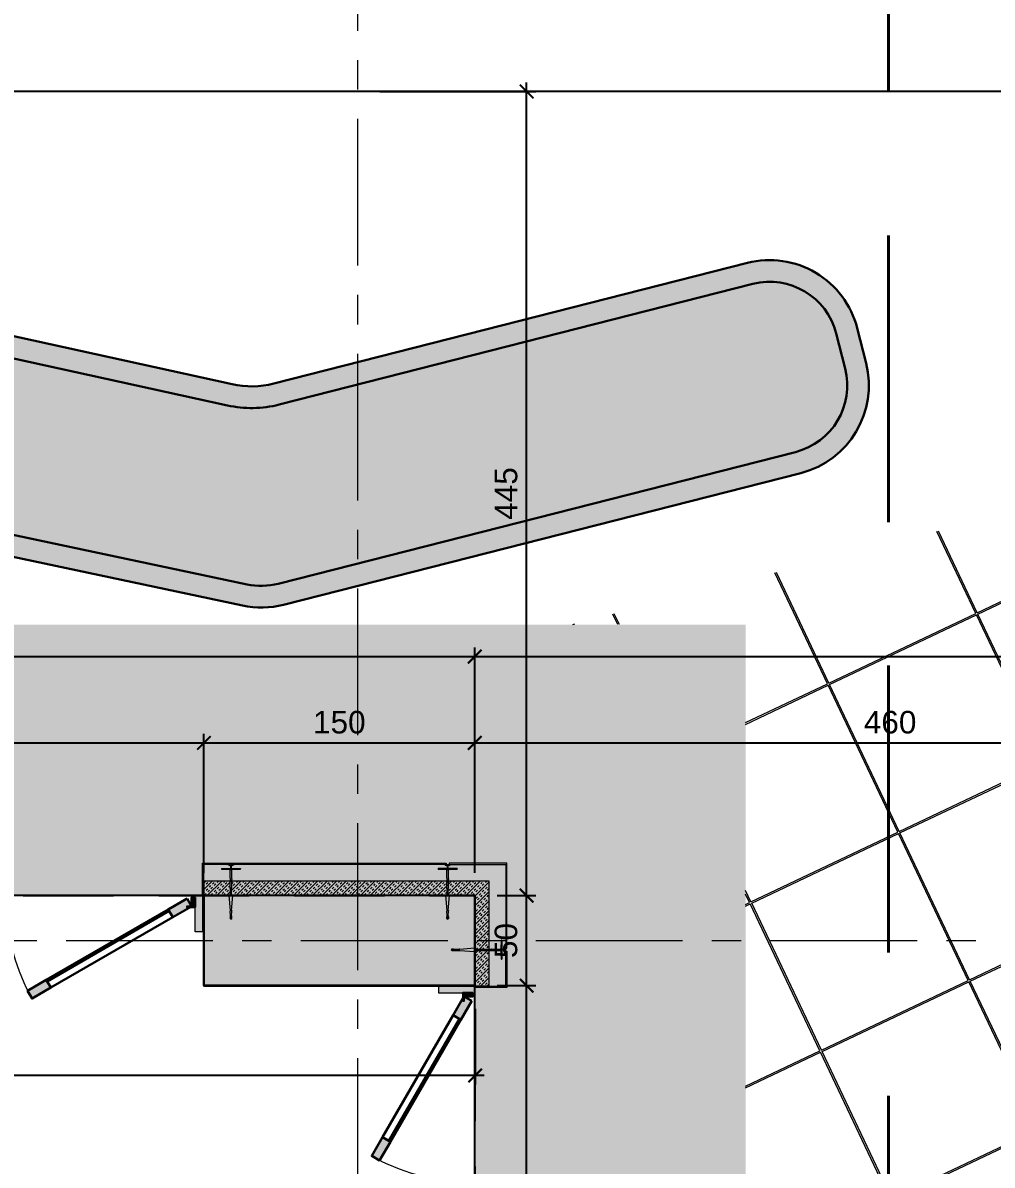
# Model space of a CAD drawing. Header units: centimetres. Extents: x 66524 to 72777, y -55096 to -48161.
# Drawn here: x 69653 to 70190, y -50122 to -49489 of the extents above; entities that cross this region are included whole.
import ezdxf

# ---------------------------------------------------------------- set-up
doc = ezdxf.new("R2010")
doc.units = ezdxf.units.CM
doc.header["$LTSCALE"] = 50
doc.header["$MEASUREMENT"] = 0
for name, pattern in [('AUSGEZOGEN', [0]), ('AXES', [2, 1.25, -0.25, 0.25, -0.25]), ('CACHE', [0.375, 0.25, -0.125]), ('CONTINU', [0]), ('CORNER', [20, 0, -20]), ('DASHED2', [9.524999999999999, 6.35, -3.175])]:
    doc.linetypes.add(name, pattern=pattern)
doc.layers.get('0').update_dxf_attribs({"color": 8})
for name, color, linetype in [('AXES', 10, 'AXES'), ('BETON COUPE', 3, 'CONTINU'), ('BETON TRAME', 252, 'Continuous'), ('BORD', 5, 'Continuous'), ('COTE 50ème', 1, 'Continuous'), ('EMPRISE BATIMENT', 253, 'CACHE'), ('FASADA', 150, 'Continuous'), ('TALUS', 2, 'Continuous')]:
    doc.layers.add(name, color=color, linetype=linetype)
doc.layers.add('FMULT', color=150, linetype='Continuous', plot=False)
doc.layers.add('HORS GEL COTE', color=7, linetype='Continuous', lineweight=13, true_color=0x00661a)
for name, color, linetype, lineweight in [('ISOLATION', 252, 'Continuous', 0), ('MACONNERIE COUPE', 7, 'Continuous', 30), ('WD_Corner', 154, 'Continuous', 5), ('WD_Dowel', 154, 'Continuous', 5), ('WD_Text_Legende', 154, 'AUSGEZOGEN', 5)]:
    doc.layers.add(name, color=color, linetype=linetype, lineweight=lineweight)
doc.layers.add('WD_Assist1', color=6, linetype='CORNER', lineweight=0, plot=False)
doc.styles.add('RS_TXT_50', font='arial.ttf', dxfattribs={"height": 12.5})
doc.dimstyles.new('RS_50CM_LINEAIRE', dxfattribs={"dimscale": 5, "dimtxt": 12.5, "dimasz": 1.5, "dimexe": 1, "dimexo": 2.5, "dimgap": 1, "dimtad": 1, "dimdec": 1, "dimrnd": 0.5, "dimdsep": 46, "dimtxsty": 'RS_TXT_50', "dimblk1": 'ARCHTICK', "dimblk2": 'ARCHTICK', "dimsah": 1, "dimcen": 2.5, "dimdle": 1, "dimclrt": 4, "dimadec": 0, "dimazin": 2, "dimtfac": 1, "dimtdec": 1, "dimtix": 1, "dimtmove": 2, "dimatfit": 3, "dimfxl": 1, "dimtolj": 1, "dimtzin": 0, "dimarcsym": 0})

# ---------------------------------------------------------------- blocks, each defined once
blk = doc.blocks.new('A$C8397ccc9')
at = {"layer": 'AXES', "lineweight": 5, "ltscale": 1.3}
for p, q in [((805.0001975401829, 1579.999997317791), (805.0001975401829, -1344.974137337384)), ((3195.000211652863, 864.999994635582), (-1984.999788347151, 864.9999946355674))]:
    blk.add_line(p, q, dxfattribs=at)
blk = doc.blocks.new('ankeri')
at = {"layer": 'WD_Assist1'}
for p, q in [((-29.75066745673109, 0.3925931871161197), (-29.99999742843391, 2.972605273043882e-07)), ((-29.99999742843391, 2.972605273043882e-07), (-29.75066745673109, -0.3925925925943261)), ((-2.755737431350695, 0.3925941260370962), (-29.75066745673109, 0.3925931871161197)), ((-2.539811927038897, 0.5888902306906516), (-2.755737431350695, 0.3925941260370962)), ((-2.323886001112697, 5.201846773322899), (-2.539811927038897, 0.5888902306906516)), ((-2.215923143553113, 5.299994825649549), (-2.323886001112697, 5.201846773322899)), ((-1.999997428433915, 5.299994825649549), (-2.215923143553113, 5.299994825649549)), ((-1.999997428433915, -5.299994825649549), (-1.999997428433915, 5.299994825649549)), ((-29.75066745673109, -0.3925925925943261), (-2.756412146500367, -0.3925941260369257)), ((-2.756412146500367, -0.3925941260369257), (-2.540486431381396, -0.5888902306906516)), ((-2.540486431381396, -0.5888902306906516), (-2.323886001112697, -5.201846773322643)), ((-2.323886001112697, -5.201846773322643), (-2.215923143553113, -5.299994825649549)), ((-2.215923143553113, -5.299994825649549), (-1.999997428433915, -5.299994825649549))]:
    blk.add_line(p, q, dxfattribs=at)
at = {"layer": 'WD_Corner', "lineweight": 5}
blk.add_lwpolyline([(-1.999997428433915, 0.0999999999994543), (-1.850299891090515, 0.0999999999994543, -0.9999999999999999), (-1.750299891091061, 0.0999999999994543), (-0.2499999999986358, 0.0999999999994543, 0.1852419365316962), (-0.0999999999994543, 0.5500000000024556), (-0.0999999999994543, 0.7171366438186055), (-0.1499999999992383, 0.7251511037539444), (-0.1499999999992383, 0.7368880845614285), (-0.09999999999951115, 0.7500000000013642), (-0.0999999999994543, 0.8500000000008185), (-0.2964259656968125, 0.8500000000008185), (-0.3044404256321513, 0.8000000000010914), (-0.3161774064395502, 0.8000000000010914), (-0.3292893218795712, 0.8500000000008185), (-0.3792893218792983, 0.8500000000008185), (-0.5040413186013097, 0.7252480032787787), (-0.4743530585099904, 0.6842255852517951), (-0.4826523572296253, 0.6759262865322455), (-0.5272792206106942, 0.7020101012693658), (-0.5414213562343377, 0.6878679656458075), (-0.5060660171751863, 0.6525126265865708), (-0.5414213562343377, 0.6171572875275046), (-0.6121320343526122, 0.6878679656458075), (-0.3999999999978172, 0.9000000000005457), (-0.0999999999994543, 0.9000000000005457), (-0.0999999999994543, 1.399999999997817), (0, 1.399999999997817), (0.04999999999972715, 1.199999999998909), (0, 1.199999999998909), (0.04999999999972715, 1.099999999999454), (0, 1.099999999999454), (0.2499999999997158, 1), (0, 1), (0, -1), (0.2499999999997158, -1), (0, -1.099999999999454), (0.04999999999972715, -1.099999999999454), (0, -1.199999999998909), (0.04999999999972715, -1.199999999998909), (0, -1.399999999997817), (-0.0999999999994543, -1.399999999997817), (-0.0999999999994543, -0.9000000000005457), (-0.3999999999978172, -0.9000000000005457), (-0.6121320343526122, -0.6878679656458075), (-0.5414213562343377, -0.6171572875275046), (-0.5060660171751863, -0.6525126265865708), (-0.5414213562343377, -0.6878679656458075), (-0.5272792206106942, -0.7020101012693658), (-0.4826523572296253, -0.6759262865322455), (-0.4743530585099904, -0.6842255852517951), (-0.5040413186013097, -0.7252480032787787), (-0.3792893218792983, -0.8500000000008185), (-0.3292893218795712, -0.8500000000008185), (-0.3161774064395502, -0.8000000000010914), (-0.3044404256321513, -0.8000000000010914), (-0.2964259656968125, -0.8500000000008185), (-0.0999999999994543, -0.8500000000008185), (-0.09999999999951115, -0.7500000000013642), (-0.1499999999992383, -0.7368880845614285), (-0.1499999999992383, -0.7251511037539444), (-0.0999999999994543, -0.7171366438186055), (-0.0999999999994543, -0.5500000000024556, 0.1852419365316962), (-0.2499999999986358, -0.0999999999994543), (-1.750299891091061, -0.0999999999994543, -0.9999999999999999), (-1.850299891090515, -0.0999999999994543), (-1.999997428433915, -0.0999999999994543)], format="xyb", close=True, dxfattribs=at)
at = {"layer": 'WD_Dowel'}
for p, q in [((-29.75066745673109, 0.3925931871161197), (-29.99999742843391, 2.972605273043882e-07)), ((-29.99999742843391, 2.972605273043882e-07), (-29.75066745673109, -0.3925925925943261)), ((-28.87503753665064, 0.3925922093052634), (-29.75066745673109, 0.3925931871161197)), ((-29.46883325326053, 0.0490740261634528), (-29.25290753814173, 0.08833324709416956)), ((-29.46883325326053, 0.0490740261634528), (-29.46883325326053, -0.0490740261634528)), ((-29.25290753814173, 0.2944441569805463), (-29.03698182302244, 0.3680551962254413)), ((-29.25290753814173, 0.2944441569805463), (-29.25290753814173, -0.2944441569806315)), ((-28.87503753668324, 0.3925922093071108), (-29.03698182302244, 0.343518183143857)), ((-29.03698182302244, 0.343518183143857), (-29.03698182302244, 0.3680551962254413)), ((-28.82105610790364, 0.3925922093071108), (-28.87503753668324, 0.3925922093071108)), ((-28.82105610790364, 0.3925922093071108), (-28.82105610790364, 0.343518183143857)), ((-28.82105610790364, 0.343518183143857), (-28.65911182156447, 0.3925922093071108)), ((-28.60513039278487, 0.3925922093071108), (-28.65911182156447, 0.3925922093071108)), ((-28.60513039278487, 0.3925922093071108), (-28.65911182156447, 0.3925922093071108)), ((-28.60513039278487, 0.3925922093071108), (-28.60513039278487, 0.343518183143857)), ((-28.60513039278487, 0.343518183143857), (-28.44318610644558, 0.3925922093071108)), ((-28.38920467766596, 0.3925922093071108), (-28.44318610644558, 0.3925922093071108)), ((-28.38920467766596, 0.3925922093071108), (-28.38920467766596, 0.343518183143857)), ((-28.38920467766596, 0.343518183143857), (-28.22726039132667, 0.3925922093071108)), ((-28.17327896254707, 0.3925922093071108), (-28.22726039132667, 0.3925922093071108)), ((-28.17327896254707, 0.3925922093071108), (-28.17327896254707, 0.343518183143857)), ((-28.17327896254707, 0.343518183143857), (-28.01133467620789, 0.3925922093071108)), ((-27.95735324742819, 0.3925922093071108), (-28.01133467620789, 0.3925922093071108)), ((-27.95735324742819, 0.3925922093071108), (-27.95735324742819, 0.343518183143857)), ((-27.95735324742819, 0.343518183143857), (-25.61477813981887, 0.3925922093071108)), ((-25.56079671103916, 0.3925922093071108), (-25.61477813981887, 0.3925922093071108)), ((-25.56079671103916, 0.3925922093071108), (-25.56079671103916, 0.343518183143857)), ((-25.56079671103916, 0.343518183143857), (-25.39885242469995, 0.3925922093071108)), ((-25.34487099592036, 0.3925922093071108), (-25.39885242469995, 0.3925922093071108)), ((-25.34487099592036, 0.343518183143857), (-17.05397885721351, 0.9925922093071051)), ((-25.34487099592036, 0.3925922093071108), (-25.34487099592036, 0.343518183143857)), ((-16.99999742843391, 0.9925922093071051), (-17.05397885721351, 0.9925922093071051)), ((-16.99999742843391, 0.9925922093071051), (-16.99999742843391, 0.343518183143857)), ((-16.99999742843391, 0.343518183143857), (-9.358795990940905, 0.3925922093071108)), ((-9.304814562161226, 0.3925922093071108), (-9.358795990940905, 0.3925922093071108)), ((-9.304814562161226, 0.3925922093071108), (-9.304814562161226, 0.343518183143857)), ((-9.304814562161226, 0.343518183143857), (-9.142870275822133, 0.3925922093071108)), ((-9.088888847042227, 0.3925922093071108), (-9.142870275822133, 0.3925922093071108)), ((-9.088888847042227, 0.3925922093071108), (-9.088888847042227, 0.343518183143857)), ((-9.088888847042227, 0.343518183143857), (-8.926944560703333, 0.3925922093071108)), ((-8.872963131923228, 0.3925922093071108), (-8.926944560703333, 0.3925922093071108)), ((-8.872963131923228, 0.3925922093071108), (-8.872963131923228, 0.343518183143857)), ((-8.872963131923228, 0.343518183143857), (-8.711018845584533, 0.3925922093071108)), ((-8.657037416804428, 0.3925922093071108), (-8.711018845584533, 0.3925922093071108)), ((-8.657037416804428, 0.3925922093071108), (-8.657037416804428, 0.343518183143857)), ((-8.657037416804428, 0.343518183143857), (-8.495093130465534, 0.3925922093071108)), ((-8.441111701685656, 0.3925922093071108), (-8.495093130465534, 0.3925922093071108)), ((-8.441111701685656, 0.3925922093071108), (-8.441111701685656, 0.343518183143857)), ((-8.441111701685656, 0.343518183143857), (-8.279167415346365, 0.3925922093071108)), ((-8.225185986566657, 0.3925922093071108), (-8.279167415346365, 0.3925922093071108)), ((-8.225185986566657, 0.3925922093071108), (-8.225185986566657, 0.343518183143857)), ((-8.225185986566657, 0.343518183143857), (-8.063241700227366, 0.3925922093071108)), ((-8.009260271448056, 0.3925922093071108), (-8.063241700227366, 0.3925922093071108)), ((-8.009260271448056, 0.3925922093071108), (-8.009260271448056, 0.343518183143857)), ((-8.009260271448056, 0.343518183143857), (-7.847315985108565, 0.3925922093071108)), ((-7.793334556329057, 0.3925922093071108), (-7.847315985108565, 0.3925922093071108)), ((-7.793334556329057, 0.3925922093071108), (-7.793334556329057, 0.343518183143857)), ((-7.793334556329057, 0.343518183143857), (-7.631390269989765, 0.3925922093071108)), ((-7.577408841210087, 0.3925922093071108), (-7.631390269989765, 0.3925922093071108)), ((-7.577408841210087, 0.3925922093071108), (-7.577408841210087, 0.343518183143857)), ((-7.577408841210087, 0.343518183143857), (-7.415464554870994, 0.3925922093071108)), ((-7.415464554870994, 0.3925922093071108), (-2.755737431350695, 0.3925941260370962)), ((-2.323886001112697, 5.201846773322899), (-2.539811716231696, 0.7361103924513941)), ((-2.539811716231696, 0.7361103924513941), (-2.539811716231696, -0.7361103924513941)), ((-2.539811716231696, 0.7361103924513941), (-2.107960285993499, 0.7361103924513941)), ((-2.107960285993499, 0.0981480523269056), (-2.539811716231696, 0.0981480523269056)), ((-2.107960285993499, 2.944441569805349), (-2.323886001112697, 2.944441569805349)), ((-2.323886001112697, 2.944441569805349), (-2.323886001112697, 0.7361103924513941)), ((-2.323886001112697, 0.0981480523269056), (-2.323886001112697, 0.7361103924513941)), ((-1.999997428433915, 5.299994825649549), (-2.215923143553113, 5.299994825649549)), ((-2.107960285993499, 5.299994825649549), (-2.107960285993499, -5.299994825649549)), ((-1.999997428433915, 5.299994825649549), (-1.999997428433915, -5.299994825649549)), ((-29.75066745673109, -0.3925925925943261), (-28.87503753665064, -0.3925922093063434)), ((-29.25290753814173, -0.09814805232707613), (-29.46883325326053, -0.0490740261634528)), ((-29.25290753814173, -0.2944441569806315), (-29.03698182302244, -0.3680551962258107)), ((-29.03698182302244, -0.3680551962258107), (-29.03698182302244, -0.3435181831441128)), ((-29.03698182302244, -0.3435181831441128), (-28.87503753668324, -0.3925922093074803)), ((-28.82105610790364, -0.3925922093074803), (-28.87503753668324, -0.3925922093074803)), ((-28.82105610790364, -0.3925922093074803), (-28.82105610790364, -0.3435181831441128)), ((-28.82105610790364, -0.3435181831441128), (-28.65911182156447, -0.3925922093074803)), ((-28.60513039278487, -0.3925922093074803), (-28.65911182156447, -0.3925922093074803)), ((-28.60513039278487, -0.3925922093074803), (-28.60513039278487, -0.3435181831441128)), ((-28.60513039278487, -0.3435181831441128), (-28.44318610644558, -0.3925922093074803)), ((-28.38920467766596, -0.3925922093074803), (-28.44318610644558, -0.3925922093074803)), ((-28.38920467766596, -0.3925922093074803), (-28.38920467766596, -0.3435181831441128)), ((-28.38920467766596, -0.3435181831441128), (-28.22726039132667, -0.3925922093074803)), ((-28.17327896254707, -0.3925922093074803), (-28.22726039132667, -0.3925922093074803)), ((-28.17327896254707, -0.3925922093074803), (-28.17327896254707, -0.3435181831441128)), ((-28.17327896254707, -0.3435181831441128), (-28.01133467620789, -0.3925922093074803)), ((-27.95735324742819, -0.3925922093074803), (-28.01133467620789, -0.3925922093074803)), ((-27.95735324742819, -0.3925922093074803), (-27.95735324742819, -0.3435181831441128)), ((-27.95735324742819, -0.3435181831441128), (-25.61477813981887, -0.3925922093074803)), ((-25.56079671103916, -0.3925922093074803), (-25.61477813981887, -0.3925922093074803)), ((-25.56079671103916, -0.3925922093074803), (-25.56079671103916, -0.3435181831441128)), ((-25.56079671103916, -0.3435181831441128), (-25.39885242469995, -0.3925922093074803)), ((-25.34487099592036, -0.3925922093074803), (-25.39885242469995, -0.3925922093074803)), ((-25.34487099592036, -0.3925922093074803), (-25.34487099592036, -0.3435181831441128)), ((-25.34487099592036, -0.3435181831441128), (-17.05397885721351, -0.9925922093074746)), ((-16.99999742843391, -0.9925922093074746), (-17.05397885721351, -0.9925922093074746)), ((-16.99999742843391, -0.9925922093074746), (-16.99999742843391, -0.3435181831441128)), ((-16.99999742843391, -0.3435181831441128), (-9.358795990940905, -0.3925922093074803)), ((-9.304814562161226, -0.3925922093074803), (-9.358795990940905, -0.3925922093074803)), ((-9.304814562161226, -0.3925922093074803), (-9.304814562161226, -0.3435181831441128)), ((-9.304814562161226, -0.3435181831441128), (-9.142870275822133, -0.3925922093074803)), ((-9.088888847042227, -0.3925922093074803), (-9.142870275822133, -0.3925922093074803)), ((-9.088888847042227, -0.3925922093074803), (-9.088888847042227, -0.3435181831441128)), ((-9.088888847042227, -0.3435181831441128), (-8.926944560703333, -0.3925922093074803)), ((-8.872963131923228, -0.3925922093074803), (-8.926944560703333, -0.3925922093074803)), ((-8.872963131923228, -0.3925922093074803), (-8.872963131923228, -0.3435181831441128)), ((-8.872963131923228, -0.3435181831441128), (-8.711018845584533, -0.3925922093074803)), ((-8.657037416804428, -0.3925922093074803), (-8.711018845584533, -0.3925922093074803)), ((-8.657037416804428, -0.3925922093074803), (-8.657037416804428, -0.3435181831441128)), ((-8.657037416804428, -0.3435181831441128), (-8.495093130465534, -0.3925922093074803)), ((-8.441111701685656, -0.3925922093074803), (-8.495093130465534, -0.3925922093074803)), ((-8.441111701685656, -0.3925922093074803), (-8.441111701685656, -0.3435181831441128)), ((-8.441111701685656, -0.3435181831441128), (-8.279167415346365, -0.3925922093074803)), ((-8.225185986566657, -0.3925922093074803), (-8.279167415346365, -0.3925922093074803)), ((-8.225185986566657, -0.3925922093074803), (-8.225185986566657, -0.3435181831441128)), ((-8.225185986566657, -0.3435181831441128), (-8.063241700227366, -0.3925922093074803)), ((-8.009260271448056, -0.3925922093074803), (-8.063241700227366, -0.3925922093074803)), ((-8.009260271448056, -0.3925922093074803), (-8.009260271448056, -0.3435181831441128)), ((-8.009260271448056, -0.3435181831441128), (-7.847315985108565, -0.3925922093074803)), ((-7.793334556329057, -0.3925922093074803), (-7.847315985108565, -0.3925922093074803)), ((-7.793334556329057, -0.3925922093074803), (-7.793334556329057, -0.3435181831441128)), ((-7.793334556329057, -0.3435181831441128), (-7.631390269989765, -0.3925922093074803)), ((-7.577408841210087, -0.3925922093074803), (-7.631390269989765, -0.3925922093074803)), ((-7.577408841210087, -0.3925922093074803), (-7.577408841210087, -0.3435181831441128)), ((-7.577408841210087, -0.3435181831441128), (-7.415464554870994, -0.3925922093074803)), ((-7.415458229663955, -0.3925941260368404), (-2.756412146500566, -0.3925941260368404)), ((-2.107960285993499, -0.0981480523269056), (-2.539811716231696, -0.0981480523269056)), ((-2.539811716231696, -0.7361103924513941), (-2.107960285993499, -0.7361103924513941)), ((-2.539811716231696, -0.7361103924513941), (-2.323886001112697, -5.201846773322643)), ((-2.323886001112697, -0.7361103924513941), (-2.323886001112697, -0.0981480523269056)), ((-2.215923143553113, -2.944441569805349), (-2.323886001112697, -0.7361103924513941)), ((-2.107960285993499, -2.944441569805349), (-2.215923143553113, -2.944441569805349)), ((-1.999997428433915, -5.299994825649549), (-2.215923143553113, -5.299994825649549))]:
    blk.add_line(p, q, dxfattribs=at)
for centre, major_axis, ratio, start_param, end_param in [((-2.755737642158067, 0.5888902306906516), (0.2159257151189706, 6.96295650717899e-14), 0.9090909090909595, -1.570795350500035, -3.54605234065275e-13), ((-2.215923143553113, 5.201846773322899), (0.107962857559528, 1.410132678723946e-13), 0.909090909090957, 1.570796326793709, 3.141592653588357), ((-2.756412146500566, -0.5888902306906516), (-0.2159257151190843, 2.638304869551828e-14), 0.9090909090909691, 3.141592653589927, 4.712388980383089), ((-2.215923143553113, -5.201846773322643), (0.1079628575595279, 2.280452493916391e-14), 0.9090909090906936, 3.14159265358956, 4.712388980384497)]:
    blk.add_ellipse(centre, major_axis=major_axis, ratio=ratio, start_param=start_param, end_param=end_param, dxfattribs=at)
blk = doc.blocks.new('_ArchTick')
at = {"color": 0, "linetype": 'ByBlock', "const_width": 0.15}
blk.add_lwpolyline([(-0.5, -0.5), (0.5, 0.5)], dxfattribs=at)
blk = doc.blocks.new('*D917')
at = {"layer": 'COTE 50ème', "color": 0, "lineweight": -2, "ltscale": 0.5, "transparency": 16777216}
for p, q in [((69182.22134682412, -49959.86232754892), (69182.22134682412, -49882.84402418963)), ((69753.071355129, -49959.86232754892), (69753.071355129, -49882.84402418963)), ((69177.22134682412, -49887.84402418963), (69758.071355129, -49887.84402418963))]:
    blk.add_line(p, q, dxfattribs=at)
at = {"layer": 'Defpoints', "color": 0, "ltscale": 0.5, "transparency": 16777216}
for p in [(69753.071355129, -49887.84402418963), (69182.22134682412, -49972.36232754892), (69753.071355129, -49972.36232754892)]:
    blk.add_point(p, dxfattribs=at)
at = {"layer": 'COTE 50ème', "color": 0, "lineweight": -2, "ltscale": 0.5, "transparency": 16777216, "xscale": 7.5, "yscale": 7.5, "zscale": 7.5, "rotation": 180}
blk.add_blockref('_ArchTick', (69182.22134682412, -49887.84402418963), dxfattribs=at)
at = {"layer": 'COTE 50ème', "color": 0, "lineweight": -2, "ltscale": 0.5, "transparency": 16777216, "xscale": 7.5, "yscale": 7.5, "zscale": 7.5}
blk.add_blockref('_ArchTick', (69753.071355129, -49887.84402418963), dxfattribs=at)
at = {"layer": 'COTE 50ème', "color": 4, "ltscale": 0.5, "transparency": 16777216, "insert": (69467.64635097656, -49876.46186184311), "char_height": 12.5, "attachment_point": 5, "style": 'RS_TXT_50'}
blk.add_mtext('\\A1;571', dxfattribs=at)
blk = doc.blocks.new('*D918')
at = {"layer": 'COTE 50ème', "color": 0, "lineweight": -2, "ltscale": 0.5, "transparency": 16777216}
for p, q in [((69753.071355129, -49959.86232754892), (69753.071355129, -49882.84402418963)), ((69903.071355129, -49959.86232006305), (69903.071355129, -49882.84402418963)), ((69748.071355129, -49887.84402418963), (69908.071355129, -49887.84402418963))]:
    blk.add_line(p, q, dxfattribs=at)
at = {"layer": 'Defpoints', "color": 0, "ltscale": 0.5, "transparency": 16777216}
for p in [(69903.071355129, -49887.84402418963), (69753.071355129, -49972.36232754892), (69903.071355129, -49972.36232006305)]:
    blk.add_point(p, dxfattribs=at)
at = {"layer": 'COTE 50ème', "color": 0, "lineweight": -2, "ltscale": 0.5, "transparency": 16777216, "xscale": 7.5, "yscale": 7.5, "zscale": 7.5, "rotation": 180}
blk.add_blockref('_ArchTick', (69753.071355129, -49887.84402418963), dxfattribs=at)
at = {"layer": 'COTE 50ème', "color": 0, "lineweight": -2, "ltscale": 0.5, "transparency": 16777216, "xscale": 7.5, "yscale": 7.5, "zscale": 7.5}
blk.add_blockref('_ArchTick', (69903.071355129, -49887.84402418963), dxfattribs=at)
at = {"layer": 'COTE 50ème', "color": 4, "ltscale": 0.5, "transparency": 16777216, "insert": (69828.071355129, -49876.46186184311), "char_height": 12.5, "attachment_point": 5, "style": 'RS_TXT_50'}
blk.add_mtext('\\A1;150', dxfattribs=at)
blk = doc.blocks.new('*D919')
at = {"layer": 'COTE 50ème', "color": 0, "lineweight": -2, "ltscale": 0.5, "transparency": 16777216}
for p, q in [((69903.071355129, -49959.86232006305), (69903.071355129, -49882.84402418963)), ((70363.12126158459, -49982.86481785376), (70363.12126158459, -49882.84402418963)), ((69898.071355129, -49887.84402418963), (70368.12126158459, -49887.84402418963))]:
    blk.add_line(p, q, dxfattribs=at)
at = {"layer": 'Defpoints', "color": 0, "ltscale": 0.5, "transparency": 16777216}
for p in [(70363.12126158459, -49887.84402418963), (69903.071355129, -49972.36232006305), (70363.12126158459, -49995.36481785376)]:
    blk.add_point(p, dxfattribs=at)
at = {"layer": 'COTE 50ème', "color": 0, "lineweight": -2, "ltscale": 0.5, "transparency": 16777216, "xscale": 7.5, "yscale": 7.5, "zscale": 7.5, "rotation": 180}
blk.add_blockref('_ArchTick', (69903.071355129, -49887.84402418963), dxfattribs=at)
at = {"layer": 'COTE 50ème', "color": 0, "lineweight": -2, "ltscale": 0.5, "transparency": 16777216, "xscale": 7.5, "yscale": 7.5, "zscale": 7.5}
blk.add_blockref('_ArchTick', (70363.12126158459, -49887.84402418963), dxfattribs=at)
at = {"layer": 'COTE 50ème', "color": 4, "ltscale": 0.5, "transparency": 16777216, "insert": (70133.09630835679, -49876.46186184311), "char_height": 12.5, "attachment_point": 5, "style": 'RS_TXT_50'}
blk.add_mtext('\\A1;460', dxfattribs=at)
blk = doc.blocks.new('*D940')
at = {"layer": 'COTE 50ème', "color": 0, "lineweight": -2, "ltscale": 0.5, "transparency": 16777216}
for p, q in [((69903.27135512899, -50035.11232274528), (69903.27135512899, -50076.99801770438)), ((69058.07114347615, -50065.97213016223), (69058.07114347615, -50076.99801770438)), ((69908.27135512899, -50071.99801770438), (69053.07114347615, -50071.99801770438))]:
    blk.add_line(p, q, dxfattribs=at)
at = {"layer": 'Defpoints', "color": 0, "ltscale": 0.5, "transparency": 16777216}
for p in [(69903.27135512899, -50022.61232274528), (69058.07114347615, -50053.47213016223), (69058.07114347615, -50071.99801770438)]:
    blk.add_point(p, dxfattribs=at)
at = {"layer": 'COTE 50ème', "color": 0, "lineweight": -2, "ltscale": 0.5, "transparency": 16777216, "xscale": 7.5, "yscale": 7.5, "zscale": 7.5, "rotation": 180}
blk.add_blockref('_ArchTick', (69058.07114347615, -50071.99801770438), dxfattribs=at)
at = {"layer": 'COTE 50ème', "color": 0, "lineweight": -2, "ltscale": 0.5, "transparency": 16777216, "xscale": 7.5, "yscale": 7.5, "zscale": 7.5}
blk.add_blockref('_ArchTick', (69903.27135512899, -50071.99801770438), dxfattribs=at)
at = {"layer": 'COTE 50ème', "color": 4, "ltscale": 0.5, "transparency": 16777216, "insert": (69480.67124930257, -50060.61585535786), "char_height": 12.5, "attachment_point": 5, "style": 'RS_TXT_50'}
blk.add_mtext('\\A1;845', dxfattribs=at)
blk = doc.blocks.new('*D1363')
at = {"layer": 'COTE 50ème', "color": 0, "lineweight": -2, "ltscale": 0.5, "transparency": 16777216}
for p, q in [((69931.80516215952, -50652.36229558231), (69931.80516215952, -50017.2122651196)), ((69915.5709326629, -50022.2122651196), (69936.80516215952, -50022.2122651196)), ((69915.5709326629, -50647.36229558231), (69936.80516215952, -50647.36229558231))]:
    blk.add_line(p, q, dxfattribs=at)
at = {"layer": 'Defpoints', "color": 0, "ltscale": 0.5, "transparency": 16777216}
for p in [(69903.0709326629, -50022.2122651196), (69931.80516215952, -50022.2122651196), (69903.0709326629, -50647.36229558231)]:
    blk.add_point(p, dxfattribs=at)
at = {"layer": 'COTE 50ème', "color": 0, "lineweight": -2, "ltscale": 0.5, "transparency": 16777216, "xscale": 7.5, "yscale": 7.5, "zscale": 7.5}
for p, rotation in [((69931.80516215952, -50022.2122651196), 90), ((69931.80516215952, -50647.36229558231), 270)]:
    blk.add_blockref('_ArchTick', p, dxfattribs=dict(at, rotation=rotation))
at = {"layer": 'COTE 50ème', "color": 4, "ltscale": 0.5, "transparency": 16777216, "insert": (69920.42299981297, -50334.78728035096), "char_height": 12.5, "attachment_point": 5, "rotation": 90, "style": 'RS_TXT_50'}
blk.add_mtext('\\A1;625', dxfattribs=at)
blk = doc.blocks.new('*D1364')
at = {"layer": 'COTE 50ème', "color": 0, "lineweight": -2, "ltscale": 0.5, "transparency": 16777216}
for p, q in [((69931.80516215955, -50027.2122651196), (69931.80516215955, -49967.36232274532)), ((69915.5709326629, -49972.36232274532), (69936.80516215955, -49972.36232274532)), ((69915.5709326629, -50022.2122651196), (69936.80516215955, -50022.2122651196))]:
    blk.add_line(p, q, dxfattribs=at)
at = {"layer": 'Defpoints', "color": 0, "ltscale": 0.5, "transparency": 16777216}
for p in [(69903.0709326629, -49972.36232274532), (69931.80516215955, -49972.36232274532), (69903.0709326629, -50022.2122651196)]:
    blk.add_point(p, dxfattribs=at)
at = {"layer": 'COTE 50ème', "color": 0, "lineweight": -2, "ltscale": 0.5, "transparency": 16777216, "xscale": 7.5, "yscale": 7.5, "zscale": 7.5}
for p, rotation in [((69931.80516215955, -49972.36232274532), 90), ((69931.80516215955, -50022.2122651196), 270)]:
    blk.add_blockref('_ArchTick', p, dxfattribs=dict(at, rotation=rotation))
at = {"layer": 'COTE 50ème', "color": 4, "ltscale": 0.5, "transparency": 16777216, "insert": (69920.422999813, -49997.28729393247), "char_height": 12.5, "attachment_point": 5, "rotation": 90, "style": 'RS_TXT_50'}
blk.add_mtext('\\A1;50', dxfattribs=at)
blk = doc.blocks.new('*D1365')
at = {"layer": 'COTE 50ème', "color": 0, "lineweight": -2, "ltscale": 0.5, "transparency": 16777216}
for p, q in [((69931.80516215958, -49977.36232274532), (69931.80516215958, -49522.21930302444)), ((69850.57134101636, -49527.21930302444), (69936.80516215958, -49527.21930302444)), ((69915.5709326629, -49972.36232274532), (69936.80516215958, -49972.36232274532))]:
    blk.add_line(p, q, dxfattribs=at)
at = {"layer": 'Defpoints', "color": 0, "ltscale": 0.5, "transparency": 16777216}
for p in [(69838.07134101636, -49527.21930302444), (69931.80516215958, -49527.21930302444), (69903.0709326629, -49972.36232274532)]:
    blk.add_point(p, dxfattribs=at)
at = {"layer": 'COTE 50ème', "color": 0, "lineweight": -2, "ltscale": 0.5, "transparency": 16777216, "xscale": 7.5, "yscale": 7.5, "zscale": 7.5}
for p, rotation in [((69931.80516215958, -49527.21930302444), 90), ((69931.80516215958, -49972.36232274532), 270)]:
    blk.add_blockref('_ArchTick', p, dxfattribs=dict(at, rotation=rotation))
at = {"layer": 'COTE 50ème', "color": 4, "ltscale": 0.5, "transparency": 16777216, "insert": (69920.44857962204, -49749.79081288489), "char_height": 12.5, "attachment_point": 5, "rotation": 90, "style": 'RS_TXT_50'}
blk.add_mtext('\\A1;445', dxfattribs=at)
blk = doc.blocks.new('*D1366')
at = {"layer": 'COTE 50ème', "color": 0, "lineweight": -2, "ltscale": 0.5, "transparency": 16777216}
for p, q in [((67703.0709318233, -49959.86232274532), (67703.0709318233, -49835.05441945718)), ((69903.07093266287, -49959.86232274529), (69903.07093266287, -49835.05441945718)), ((67698.0709318233, -49840.05441945718), (69908.07093266287, -49840.05441945718))]:
    blk.add_line(p, q, dxfattribs=at)
at = {"layer": 'Defpoints', "color": 0, "ltscale": 0.5, "transparency": 16777216}
for p in [(69903.07093266287, -49840.05441945718), (67703.0709318233, -49972.36232274532), (69903.07093266287, -49972.36232274529)]:
    blk.add_point(p, dxfattribs=at)
at = {"layer": 'COTE 50ème', "color": 0, "lineweight": -2, "ltscale": 0.5, "transparency": 16777216, "xscale": 7.5, "yscale": 7.5, "zscale": 7.5, "rotation": 180}
blk.add_blockref('_ArchTick', (67703.0709318233, -49840.05441945718), dxfattribs=at)
at = {"layer": 'COTE 50ème', "color": 0, "lineweight": -2, "ltscale": 0.5, "transparency": 16777216, "xscale": 7.5, "yscale": 7.5, "zscale": 7.5}
blk.add_blockref('_ArchTick', (69903.07093266287, -49840.05441945718), dxfattribs=at)
at = {"layer": 'COTE 50ème', "color": 4, "ltscale": 0.5, "transparency": 16777216, "insert": (68803.07093224308, -49828.67225711067), "char_height": 12.5, "attachment_point": 5, "style": 'RS_TXT_50'}
blk.add_mtext('\\A1;2200', dxfattribs=at)
blk = doc.blocks.new('*D1367')
at = {"layer": 'COTE 50ème', "color": 0, "lineweight": -2, "ltscale": 0.5, "transparency": 16777216}
for p, q in [((69903.07093266287, -49959.86232274529), (69903.07093266287, -49835.05441945718)), ((71448.07172047517, -49910.45443556512), (71448.07172047517, -49835.05441945718)), ((69898.07093266287, -49840.05441945718), (71453.07172047517, -49840.05441945718))]:
    blk.add_line(p, q, dxfattribs=at)
at = {"layer": 'Defpoints', "color": 0, "ltscale": 0.5, "transparency": 16777216}
for p in [(71448.07172047517, -49840.05441945718), (71448.07172047517, -49922.95443556512), (69903.07093266287, -49972.36232274529)]:
    blk.add_point(p, dxfattribs=at)
at = {"layer": 'COTE 50ème', "color": 0, "lineweight": -2, "ltscale": 0.5, "transparency": 16777216, "xscale": 7.5, "yscale": 7.5, "zscale": 7.5, "rotation": 180}
blk.add_blockref('_ArchTick', (69903.07093266287, -49840.05441945718), dxfattribs=at)
at = {"layer": 'COTE 50ème', "color": 0, "lineweight": -2, "ltscale": 0.5, "transparency": 16777216, "xscale": 7.5, "yscale": 7.5, "zscale": 7.5}
blk.add_blockref('_ArchTick', (71448.07172047517, -49840.05441945718), dxfattribs=at)
at = {"layer": 'COTE 50ème', "color": 4, "ltscale": 0.5, "transparency": 16777216, "insert": (70675.57132656901, -49828.67225711067), "char_height": 12.5, "attachment_point": 5, "style": 'RS_TXT_50'}
blk.add_mtext('\\A1;1545', dxfattribs=at)

msp = doc.modelspace()

# ---------------------------------------------------------------- hatches: boundary and pattern name
at = {"layer": 'BETON TRAME', "transparency": 33554559}
h = msp.add_hatch(color=256, dxfattribs=at)
h.dxf.hatch_style = 1
h.paths.add_polyline_path([(68573.07114347615, -51297.3623323497), (68538.07114347615, -51297.3623323497), (68538.07114347615, -50647.36229558228), (68573.07114347615, -50647.36229558228), (68573.07114347615, -50822.36231738086), (69033.07114347615, -50822.36231738086), (69033.07114347615, -50647.36229558228), (69068.07114347615, -50647.36229558228), (69068.07114347615, -51297.3623323497), (69033.07114347615, -51297.3623323497), (69033.07114347615, -50862.36231738086), (68823.07114347615, -50862.36231738086), (68823.07114347615, -51192.36231738086), (68783.07114347615, -51192.36231738086), (68783.07114347615, -50862.36231738086), (68573.07114347615, -50862.36231738086)])
h.paths.add_polyline_path([(67703.07114347615, -49972.36231738087), (67703.07114347615, -50022.36231738087), (67853.07114347615, -50022.36231738087), (67853.07114347615, -49972.36231738087)])
h.paths.add_polyline_path([(68423.07114347615, -49972.36231738084), (68423.07114347615, -50022.36231738084), (68573.07114347615, -50022.36231738084), (68573.07114347615, -49972.36231738084)])
h.paths.add_polyline_path([(69033.07115758881, -49972.36231738084), (69033.07115758881, -50022.36231738084), (69183.07115758881, -50022.36231738084), (69183.07115758881, -49972.36231738084)])
h.paths.add_polyline_path([(69753.071355129, -49972.36232274529), (69753.071355129, -50022.36232274529), (69903.071355129, -50022.36232274529), (69903.071355129, -49972.36232274529)])
h.paths.add_polyline_path([(69753.07114347615, -50647.36229558228), (69753.07114347615, -50697.36229558228), (69903.07114838298, -50697.36229558228), (69903.07114838298, -50647.36229558228)])
h.paths.add_polyline_path([(67703.07114347615, -50647.36228061344), (67703.07114347615, -50697.36228061344), (67853.07114347615, -50697.36228061344), (67853.07114347615, -50647.36228061344)])
h.paths.add_polyline_path([(67703.07114347615, -51247.36231738086), (67703.07114347615, -51297.36231738086), (67853.07114347615, -51297.36231738086), (67853.07114347615, -51247.36231738086)])
h.paths.add_polyline_path([(69753.0711312036, -51247.3623323497), (69753.0711312036, -51297.3623323497), (69903.07113611043, -51297.3623323497), (69903.07113611043, -51247.3623323497)])
h.paths.add_polyline_path([(69753.07114347615, -51987.36232274525), (69753.07114347615, -52037.36232274525), (69903.0711312036, -52037.36232274525), (69903.0711312036, -51987.36232274525)])
h.paths.add_polyline_path([(67853.07114347615, -52037.36231738087), (67853.07114347615, -51987.36231738087), (67703.07114347615, -51987.36231738087), (67703.07114347615, -52037.36231738087)])
h.paths.add_polyline_path([(68518.07114347615, -51987.36231738084), (68518.07114347615, -52037.36231738084), (68643.07114347615, -52037.36231738084), (68643.07114347615, -51987.36231738084)])
h.paths.add_polyline_path([(68963.07114347615, -51987.36231738086), (68963.07114347615, -52037.36231738086), (69088.07136740156, -52037.36231738086), (69088.07136740156, -51987.36231738086)])
h.paths.add_polyline_path([(68938.07114347615, -52037.36231738084), (68963.07114347615, -52037.36231738084), (68963.07114347615, -51532.36231738086), (68938.07114347615, -51532.36231738086)])
h.paths.add_polyline_path([(68643.07114347615, -52037.36231738086), (68668.07114347615, -52037.36231738086), (68668.07114347615, -51532.36231738086), (68643.07114347615, -51532.36231738086)])
at = {"layer": 'EMPRISE BATIMENT', "linetype": 'ByBlock', "lineweight": 15, "ltscale": 200, "true_color": 0x9898cc, "transparency": 33554559}
h = msp.add_hatch(dxfattribs=at)
h.set_pattern_fill('HT6006ET', color=253, scale=0.15, angle=25.3848191782744, pattern_type=2)
h.set_pattern_definition([(25.3848191782744, (30090.19657802989, 37005.94638664201), (-38.96844593444685, 82.12350590089352), [90, -0.8999999999999999]), (25.3848191782744, (30089.81075183251, 37006.75949066084), (-38.96844593444685, 82.12350590089352), [90, -0.8999999999999999]), (115.3848191782744, (30089.81075183251, 37006.75949066084), (-82.12350590089352, -38.96844593444684), [90, -0.8999999999999999]), (115.3848191782744, (30088.99764781369, 37006.37366446346), (-82.12350590089352, -38.96844593444684), [90, -0.8999999999999999])])
h.paths.add_polyline_path([(70544.15960425592, -49889.32461952466), (70372.6173235093, -49716.46948649068), (69956.62975441114, -49822.36232019366), (70053.0713551297, -49822.36232042882), (70053.0713551297, -51364.18284295774), (70148.18379535222, -51364.18284295774), (70148.18379535222, -51384.18284295774), (70053.0713551297, -51384.18284295774), (70053.0713551297, -51610.36232054916), (70504.84729957252, -51610.36232054916), (70450.69018154917, -51596.99634859893, -0.5839809174287703), (70403.94054476755, -51429.19875839607), (70616.90197588815, -51216.23732727546), (70617.55137524451, -51045.88230043434), (70503.04143931315, -51160.3922363657, -0.7337712233992902), (70333.87451053728, -51072.17822409252)])
h.paths.add_polyline_path([(70363.07135512971, -49997.36232274529, -1), (70443.07135512971, -49997.36232274529, -1)], flags=16)
h.paths.add_polyline_path([(70323.07135512974, -50672.36229558228, -1), (70243.07135512974, -50672.36229558228, -1)], flags=16)
h.paths.add_polyline_path([(70323.0713551297, -51272.3623323497, -1), (70243.0713551297, -51272.3623323497, -1)], flags=16)
h.paths.add_polyline_path([(69087.62665446615, -49711.57105937575), (69067.62679978056, -49711.49481926297), (67982.32652813727, -49822.36231537956), (69584.50132305041, -49822.36231928627)])
h.paths.add_polyline_path([(70117.51418210736, -51403.21826678592), (70248.39753817831, -51403.21826678544), (70248.39753817797, -51310.03386478452), (70117.51418210703, -51310.033864785)], flags=24)
at = {"layer": 'EMPRISE BATIMENT', "linetype": 'ByBlock', "lineweight": 15, "ltscale": 0.5, "true_color": 0x636466, "transparency": 33554641}
h = msp.add_hatch(dxfattribs=at)
h.set_pattern_fill('SQUARE', color=251, scale=200, angle=25.3848191782744)
h.set_pattern_definition([(25.3848191782744, (30089.38347401106, 37005.56056044465), (-10.71739437141003, 22.58622274502022), [25, -25]), (115.3848191782744, (30089.38347401106, 37005.56056044465), (-22.58622274502022, -10.71739437141002), [25, -25])])
h.paths.add_polyline_path([(70053.07137544165, -49822.36232042882), (67553.07116378879, -49822.36231433287), (67553.0711637889, -54217.36231421247), (68333.07116378861, -54217.36231421247), (68333.07116378853, -54272.36232274525), (71288.07116378879, -54272.36232274525), (71288.07116378879, -51907.36232274523), (70673.07116378879, -51907.36232274522), (70673.07116378879, -51610.36232054916), (70053.07137544165, -51610.36232054916)])
h.paths.add_polyline_path([(69903.07137544165, -51760.36232054916), (70523.07116378879, -51760.36232054916), (70523.07116378879, -52057.36232274522), (71138.07116378879, -52057.36232274523), (71138.07116378879, -54122.36232274525), (68483.07116378879, -54122.36232274525), (68483.0711637889, -54067.36231421247), (67703.0711637889, -54067.36231421247), (67703.07116378879, -49972.36231469864), (69903.07137544165, -49972.36232006305)], flags=16)
at = {"layer": 'FASADA', "linetype": 'Continuous', "lineweight": 15}
for points in [[(69743.72135591859, -49974.03219572638), (69733.32905097377, -49980.03219572638), (69735.8290509977, -49984.36232274529), (69746.2213559425, -49978.36232274529)], [(69748.22135596162, -49973.36232274529), (69748.22135596162, -49978.86232274529), (69743.72135591859, -49978.86232274529), (69743.72135591859, -49978.36232274529), (69746.2213559425, -49978.36232274529), (69746.2213559425, -49973.36232274529)], [(69752.22135512899, -49992.36232274529), (69748.22135512899, -49992.36232274529), (69748.22135512899, -49972.36232274529), (69752.22135512899, -49972.36232274529)], [(69665.77906798331, -50019.03219621663), (69655.38676303849, -50025.03219621663), (69657.8867630624, -50029.36232323557), (69668.27906800722, -50023.36232323557)], [(69883.07093266287, -50022.21226511957), (69883.07093266287, -50026.21226511957), (69903.07093266287, -50026.21226511957), (69903.07093266287, -50022.21226511957)], [(69901.40105968178, -50030.71226432997), (69895.40105968178, -50041.10456927479), (69891.07093266287, -50038.60456925086), (69897.07093266287, -50028.21226430606)], [(69902.07093266287, -50026.21226428694), (69896.57093266287, -50026.21226428694), (69896.57093266287, -50030.71226432997), (69897.07093266287, -50030.71226432997), (69897.07093266287, -50028.21226430606), (69902.07093266287, -50028.21226430606)], [(69856.40105919153, -50108.65455226525), (69850.40105919153, -50119.04685721007), (69846.07093217259, -50116.54685718616), (69852.07093217259, -50106.15455224134)]]:
    msp.add_hatch(color=256, dxfattribs=at).paths.add_polyline_path(points)
at = {"layer": 'ISOLATION', "transparency": 33554687}
h = msp.add_hatch(dxfattribs=at)
h.set_pattern_fill('INSUL', color=256, scale=10, angle=45)
h.set_pattern_definition([(45, (0, 0), (-2.651650429449553, 2.651650429449553), []), (45, (-0.8838834764831844, 0.8838834764831844), (-2.651650429449553, 2.651650429449553), [1.25, -1.25]), (45, (-1.767766952966369, 1.767766952966369), (-2.651650429449553, 2.651650429449553), [1.25, -1.25])])
h.paths.add_polyline_path([(69903.071355129, -50022.36232274529), (69911.071355129, -50022.36232274529), (69911.071355129, -49964.36232274529), (69753.071355129, -49964.36232274529), (69753.071355129, -49972.36232274529), (69903.071355129, -49972.36232274529)])
at = {"layer": 'TALUS', "lineweight": 30, "ltscale": 0.5, "true_color": 0x636466, "transparency": 33554559}
h = msp.add_hatch(color=251, dxfattribs=at)
h.dxf.hatch_style = 1
edge = h.paths.add_edge_path()
edge.add_line((68415.2314610231, -49685.1059411452), (68410.28320041936, -49665.83314390479))
edge.add_arc((68458.7124508828, -49653.39900945364), 49.99999999999445, 95.51413016471298, 194.3995741999533, ccw=False)
edge.add_line((68453.90788927673, -49603.63038291268), (69088.58213764336, -49542.36022663154))
edge.add_arc((69093.38669924944, -49592.12885317251), 50.00000000001477, 77.60941261511982, 95.51413016474459, ccw=False)
edge.add_line((69104.11544302193, -49543.29347606671), (69768.6832993821, -49689.29374621676))
edge.add_arc((69779.41204315459, -49640.45836911097), 50.00000000000245, 257.6094126150999, 284.2817539916301)
edge.add_line((69791.74656387023, -49688.91308610236), (70054.09550219256, -49622.13014699159))
edge.add_arc((70066.43002290823, -49670.58486398298), 50.00000000000334, 14.281753991630126, 104.2817539916382, ccw=False)
edge.add_line((70114.88473989961, -49658.25034326733), (70119.81854818587, -49677.63223006389))
edge.add_arc((70071.36383119448, -49689.96675077954), 50.0000000000086, -75.71824600836982, 14.281753991628023, ccw=False)
edge.add_line((70083.69835191013, -49738.42146777092), (69797.17670652567, -49811.35775529695))
edge.add_arc((69784.84218581005, -49762.90303830557), 49.99999999999616, 258.0336318706731, 284.28175399160585, ccw=False)
edge.add_line((69774.47531104869, -49811.816511988), (69072.83390458132, -49663.10843544774))
edge.add_arc((69062.46702981996, -49712.02190913017), 49.99999999999533, 78.0336318706894, 95.83274608184927)
edge.add_line((69057.38578573098, -49662.28076963269), (68468.74195557553, -49722.41294619153))
edge.add_arc((68463.66071148653, -49672.67180669405), 49.99999999999466, 194.3995741999533, 275.8327460818575, ccw=False)
at = {"layer": 'TALUS', "lineweight": 30, "ltscale": 0.5, "true_color": 0x139b48, "transparency": 33554559}
h = msp.add_hatch(dxfattribs=at)
h.set_pattern_fill('ANGLE', color=114, angle=25.3848191782744)
h.set_pattern_definition([(25.3848191782744, (30089.38347401106, 37005.56056044465), (-0.1178913380855103, 0.2484484501952224), [0.2, -0.075]), (115.3848191782744, (30089.38347401106, 37005.56056044465), (-0.2484484501952224, -0.1178913380855103), [0.2, -0.075])])
edge = h.paths.add_edge_path()
edge.add_line((68426.85448113433, -49682.12174887692), (68421.9062205306, -49662.84895163651))
edge.add_arc((68458.7124508828, -49653.39900945364), 37.99999999999912, 95.5141301647119, 194.3995741999412, ccw=False)
edge.add_line((68455.06098406219, -49615.57485328251), (69089.73523242882, -49554.30469700137))
edge.add_arc((69093.38669924941, -49592.12885317251), 38.00000000001636, 77.60941261505559, 95.51413016468791, ccw=False)
edge.add_line((69101.54054451652, -49555.01396657211), (69766.10840087669, -49701.01423672216))
edge.add_arc((69779.41204315456, -49640.45836911096), 62.00000000001764, 257.6094126151263, 284.2817539916533)
edge.add_line((69794.70684884199, -49700.54221818029), (70057.05578716433, -49633.75927906952))
edge.add_arc((70066.43002290823, -49670.58486398299), 38.00000000002236, 14.281753991661276, 104.2817539916347, ccw=False)
edge.add_line((70103.25560782169, -49661.21062823907), (70108.18941610794, -49680.59251503563))
edge.add_arc((70071.36383119447, -49689.96675077954), 38.00000000002236, -75.7182460083493, 14.281753991634673, ccw=False)
edge.add_line((70080.73806693839, -49726.792335693), (69794.21642155392, -49799.72862321902))
edge.add_arc((69784.84218581008, -49762.90303830558), 37.9999999999798, 258.0336318706198, 284.2817539915605, ccw=False)
edge.add_line((69776.96336099142, -49800.0772783042), (69075.32195452403, -49651.36920176396))
edge.add_arc((69062.46702981993, -49712.02190913017), 61.99999999999662, 78.03363187066073, 95.83274608181868)
edge.add_line((69056.16628714962, -49650.34289615329), (68467.52245699416, -49710.47507271213))
edge.add_arc((68463.66071148653, -49672.67180669404), 38.00000000000384, 194.3995741999651, 275.83274608185326, ccw=False)

# ---------------------------------------------------------------- linework, layer by layer
at = {"layer": 'BETON COUPE'}
msp.add_lwpolyline([(69753.071355129, -49972.36232274529), (69753.071355129, -50022.36232274529), (69903.071355129, -50022.36232274529), (69903.071355129, -49972.36232274529)], close=True, dxfattribs=at)
at = {"layer": 'BORD'}
msp.add_lwpolyline([(67477.19049592486, -52046.35492993223), (72108.07180445295, -52046.35492993223), (72108.0710204586, -49527.22052557723), (67684.22699737753, -49527.21800907417)], close=True, dxfattribs=at)
at = {"layer": 'BORD', "color": 41, "linetype": 'CACHE', "ltscale": 4, "true_color": 0xf4ee51}
msp.add_lwpolyline([(67703.07114347615, -49972.36231469864), (69903.071355129, -49972.36232006305), (69903.071355129, -51760.36232054916), (70523.07114347615, -51760.36232054916), (70523.07114347615, -52057.36232274522), (71138.07114347615, -52057.36232274523), (71138.07114347615, -54122.36232274525), (68483.07114347615, -54122.36232274525), (68483.07114347625, -54067.36231421247), (67703.07114347625, -54067.36231421247)], close=True, dxfattribs=at)
at = {"layer": 'FASADA', "linetype": 'Continuous', "lineweight": 30}
for p, q in [((69733.32905097377, -49980.03219572638), (69665.77906798331, -50019.03219621663)), ((69733.82905097856, -49980.89822113016), (69666.27906798809, -50019.89822162042)), ((69735.8290509977, -49984.36232274529), (69668.27906800722, -50023.36232323557)), ((69891.07093266287, -50038.60456925086), (69852.07093217259, -50106.15455224134)), ((69894.535034278, -50040.60456927), (69855.53503378775, -50108.15455226047)), ((69895.40105968178, -50041.10456927479), (69856.40105919153, -50108.65455226525))]:
    msp.add_line(p, q, dxfattribs=at)
at = {"layer": 'FASADA', "linetype": 'Continuous', "lineweight": 30, "flags": 128}
for points in [[(69743.72135591859, -49974.03219572638), (69733.32905097377, -49980.03219572638), (69735.8290509977, -49984.36232274529), (69746.2213559425, -49978.36232274529)], [(69748.22135596162, -49973.36232274529), (69746.2213559425, -49973.36232274529), (69746.2213559425, -49978.36232274529), (69743.72135591859, -49978.36232274529), (69743.72135591859, -49978.86232274529), (69748.22135596162, -49978.86232274529)], [(69733.32905097377, -49980.03219572638), (69665.77906798331, -50019.03219621663), (69668.27906800722, -50023.36232323557), (69735.8290509977, -49984.36232274529)], [(69665.77906798331, -50019.03219621663), (69655.38676303849, -50025.03219621663), (69657.8867630624, -50029.36232323557), (69668.27906800722, -50023.36232323557)], [(69901.40105968178, -50030.71226432997), (69895.40105968178, -50041.10456927479), (69891.07093266287, -50038.60456925086), (69897.07093266287, -50028.21226430606)], [(69902.07093266287, -50026.21226428694), (69902.07093266287, -50028.21226430606), (69897.07093266287, -50028.21226430606), (69897.07093266287, -50030.71226432997), (69896.57093266287, -50030.71226432997), (69896.57093266287, -50026.21226428694)], [(69895.40105968178, -50041.10456927479), (69856.40105919153, -50108.65455226525), (69852.07093217259, -50106.15455224134), (69891.07093266287, -50038.60456925086)], [(69856.40105919153, -50108.65455226525), (69850.40105919153, -50119.04685721007), (69846.07093217259, -50116.54685718616), (69852.07093217259, -50106.15455224134)]]:
    msp.add_lwpolyline(points, close=True, dxfattribs=at)
at = {"layer": 'FASADA', "linetype": 'Continuous', "lineweight": 15, "flags": 128}
for points in [[(69752.22135512899, -49992.36232274529), (69748.22135512899, -49992.36232274529), (69748.22135512899, -49972.36232274529), (69752.22135512899, -49972.36232274529)], [(69883.07093266287, -50022.21226511957), (69883.07093266287, -50026.21226511957), (69903.07093266287, -50026.21226511957), (69903.07093266287, -50022.21226511957)]]:
    msp.add_lwpolyline(points, close=True, dxfattribs=at)
at = {"layer": 'FASADA', "linetype": 'Continuous', "lineweight": 13}
for centre, start, end in [((69746.2213559425, -49978.36232274529), 180, 210.0000000000637), ((69897.07093266287, -50028.21226430606), 239.9999999999916, 270)]:
    msp.add_arc(centre, 102.0000014683433, start, end, dxfattribs=at)
at = {"layer": 'FMULT', "ltscale": 0.5}
for points in [[(67703.07114347615, -52037.3623173809), (70523.07114347615, -52037.3623173809), (70523.07114347615, -51760.36232054917), (69903.071355129, -51760.36232054916), (69903.07093266287, -49972.36232274529), (67703.07114347615, -49972.36232274529)], [(69183.07115758881, -49972.36232754892), (69183.07115758881, -50022.36231738084), (69045.57114347615, -50022.36231738084), (69045.57114347615, -50659.86229558228), (69903.07114347511, -50659.86321316461), (69903.071355129, -50022.21226511957), (69753.071355129, -50022.21226511957), (69753.071355129, -49972.36232754892)]]:
    msp.add_lwpolyline(points, close=True, dxfattribs=at)
at = {"layer": 'HORS GEL COTE', "linetype": 'DASHED2', "lineweight": 40, "ltscale": 0.5}
msp.add_line((70132.2337818745, -49130.71254813056), (70132.2337818745, -54862.41204360509), dxfattribs=at)
at = {"layer": 'ISOLATION', "ltscale": 0.5}
msp.add_lwpolyline([(69903.071355129, -50022.36232274529), (69911.071355129, -50022.36232274529), (69911.071355129, -49964.36232274529), (69753.071355129, -49964.36232274529), (69753.071355129, -49972.36232274529), (69903.071355129, -49972.36232274529)], close=True, dxfattribs=at)
at = {"layer": 'TALUS', "color": 18, "lineweight": 30, "true_color": 0x000000}
for points in [[(68415.2314610231, -49685.1059411452), (68410.28320041936, -49665.83314390479, -0.4604003789091944), (68453.90788927673, -49603.63038291268), (69088.58213764336, -49542.36022663154, -0.07828339724137806), (69104.11544302193, -49543.29347606671), (69768.6832993821, -49689.29374621676, 0.1169083356951804), (69791.74656387023, -49688.91308610236), (70054.09550219256, -49622.13014699159, -0.4142135623730958), (70114.88473989961, -49658.25034326733), (70119.81854818587, -49677.63223006389, -0.4142135623730773), (70083.69835191013, -49738.42146777092), (69797.17670652567, -49811.35775529695, -0.1150324350743601), (69774.47531104869, -49811.816511988), (69072.83390458132, -49663.10843544774, 0.07781980863886791), (69057.38578573098, -49662.28076963269), (68468.74195557553, -49722.41294619153, -0.3710682882536833)], [(68426.85448113433, -49682.12174887692), (68421.90622053058, -49662.84895163651, -0.4604003789092243), (68455.06098406219, -49615.57485328251), (69089.73523242882, -49554.30469700137, -0.07828339724141145), (69101.54054451652, -49555.01396657211), (69766.10840087669, -49701.01423672216, 0.116908335695163), (69794.70684884199, -49700.54221818029), (70057.05578716433, -49633.75927906952, -0.4142135623730634), (70103.25560782169, -49661.21062823907), (70108.18941610794, -49680.59251503563, -0.4142135623730392), (70080.73806693839, -49726.792335693), (69794.21642155392, -49799.72862321902, -0.115032435074346), (69776.96336099142, -49800.0772783042), (69075.32195452403, -49651.36920176396, 0.07781980863886147), (69056.16628714962, -49650.34289615329), (68467.52245699416, -49710.47507271213, -0.3710682882536609)]]:
    msp.add_lwpolyline(points, format="xyb", close=True, dxfattribs=at)
at = {"layer": 'WD_Corner', "lineweight": 5, "ltscale": 0.5}
for points in [[(69887.07084789051, -49955.36338080084), (69887.07084789051, -49955.11338080085), (69752.8213550578, -49955.11338082279), (69752.821355129, -49972.16232274529), (69753.071355129, -49972.16232274529), (69753.071355129, -49972.36232274529), (69752.22135512899, -49972.36232274529), (69752.22135505779, -49954.51338082279), (69887.27084789051, -49954.51338080085), (69887.27084789051, -49955.36338080084)], [(69889.07186236748, -49955.36338080084), (69889.07186236748, -49955.11338080085), (69920.32135255742, -49955.11338080085), (69920.32135255742, -50001.36399690873), (69920.07135255742, -50001.36399690873), (69920.07135255742, -50001.56399690873), (69920.92135255743, -50001.56399690873), (69920.92135255743, -49954.51338080085), (69888.87186236748, -49954.51338080085), (69888.87186236748, -49955.36338080084)], [(69903.27135512899, -50022.36232274529), (69903.27135512899, -50022.61232274528), (69920.32135262863, -50022.61232272334), (69920.32135255742, -50003.36399690873), (69920.07135255742, -50003.36399690873), (69920.07135255742, -50003.16399690873), (69920.92135255743, -50003.16399690873), (69920.92135262863, -50023.21232272334), (69903.071355129, -50023.21232274528), (69903.071355129, -50022.36232274529)]]:
    msp.add_lwpolyline(points, close=True, dxfattribs=at)

# ---------------------------------------------------------------- block references
at = {"layer": 'MACONNERIE COUPE', "lineweight": 5, "ltscale": 0.5}
msp.add_blockref('A$C8397ccc9', (69033.07114347615, -50862.36231738086), dxfattribs=at)
at = {"layer": 'WD_Text_Legende', "rotation": 90.00000000000001}
for p in [(69768.07186236748, -49955.36338080084), (69888.07186236748, -49955.36338080084)]:
    msp.add_blockref('ankeri', p, dxfattribs=at)
at = {"layer": 'WD_Text_Legende', "xscale": -1, "rotation": 270}
msp.add_blockref('ankeri', (69888.07084789051, -49955.36338080084), dxfattribs=at)
at = {"layer": 'WD_Text_Legende'}
msp.add_blockref('ankeri', (69920.07135255742, -50002.36399690873), dxfattribs=at)

# ---------------------------------------------------------------- dimensions: what is measured, and where the dimension line sits
at = {"layer": 'COTE 50ème', "ltscale": 0.5}
for base, p1, p2, picture, middle in [((69931.80516215958, -49527.21930302444), (69903.07093266287, -49972.36232274529), (69838.07134101633, -49527.21930302441), '*D1365', (69920.44857962204, -49749.79081288489)), ((69931.80516215955, -49972.36232274532), (69903.07093266287, -50022.21226511957), (69903.07093266287, -49972.36232274529), '*D1364', (69920.422999813, -49997.28729393247)), ((69931.80516215952, -50022.2122651196), (69903.07093266287, -50647.36229558228), (69903.07093266287, -50022.21226511957), '*D1363', (69920.42299981297, -50334.78728035096))]:
    dim = msp.add_linear_dim(base=base, p1=p1, p2=p2, angle=90, dimstyle='RS_50CM_LINEAIRE', dxfattribs=at)
    dim.commit()
    dim.dimension.update_dxf_attribs({"geometry": picture, "text_midpoint": middle})
for base, p1, p2, picture, middle in [((69903.07093266287, -49840.05441945718), (67703.0709318233, -49972.36232274532), (69903.07093266287, -49972.36232274529), '*D1366', (68803.07093224308, -49828.67225711067)), ((71448.07172047517, -49840.05441945718), (69903.07093266287, -49972.36232274529), (71448.07172047517, -49922.95443556512), '*D1367', (70675.57132656901, -49828.67225711067)), ((69753.071355129, -49887.84402418963), (69182.22134682412, -49972.36232754892), (69753.071355129, -49972.36232754892), '*D917', (69467.64635097656, -49876.46186184311)), ((69903.071355129, -49887.84402418963), (69753.071355129, -49972.36232754892), (69903.071355129, -49972.36232006305), '*D918', (69828.071355129, -49876.46186184311)), ((70363.12126158459, -49887.84402418963), (69903.071355129, -49972.36232006305), (70363.12126158459, -49995.36481785376), '*D919', (70133.09630835679, -49876.46186184311)), ((69058.07114347615, -50071.99801770438), (69903.27135512899, -50022.61232274528), (69058.07114347615, -50053.47213016223), '*D940', (69480.67124930257, -50060.61585535786))]:
    dim = msp.add_linear_dim(base=base, p1=p1, p2=p2, dimstyle='RS_50CM_LINEAIRE', dxfattribs=at)
    dim.commit()
    dim.dimension.update_dxf_attribs({"geometry": picture, "text_midpoint": middle})

doc.saveas('drawing.dxf')
